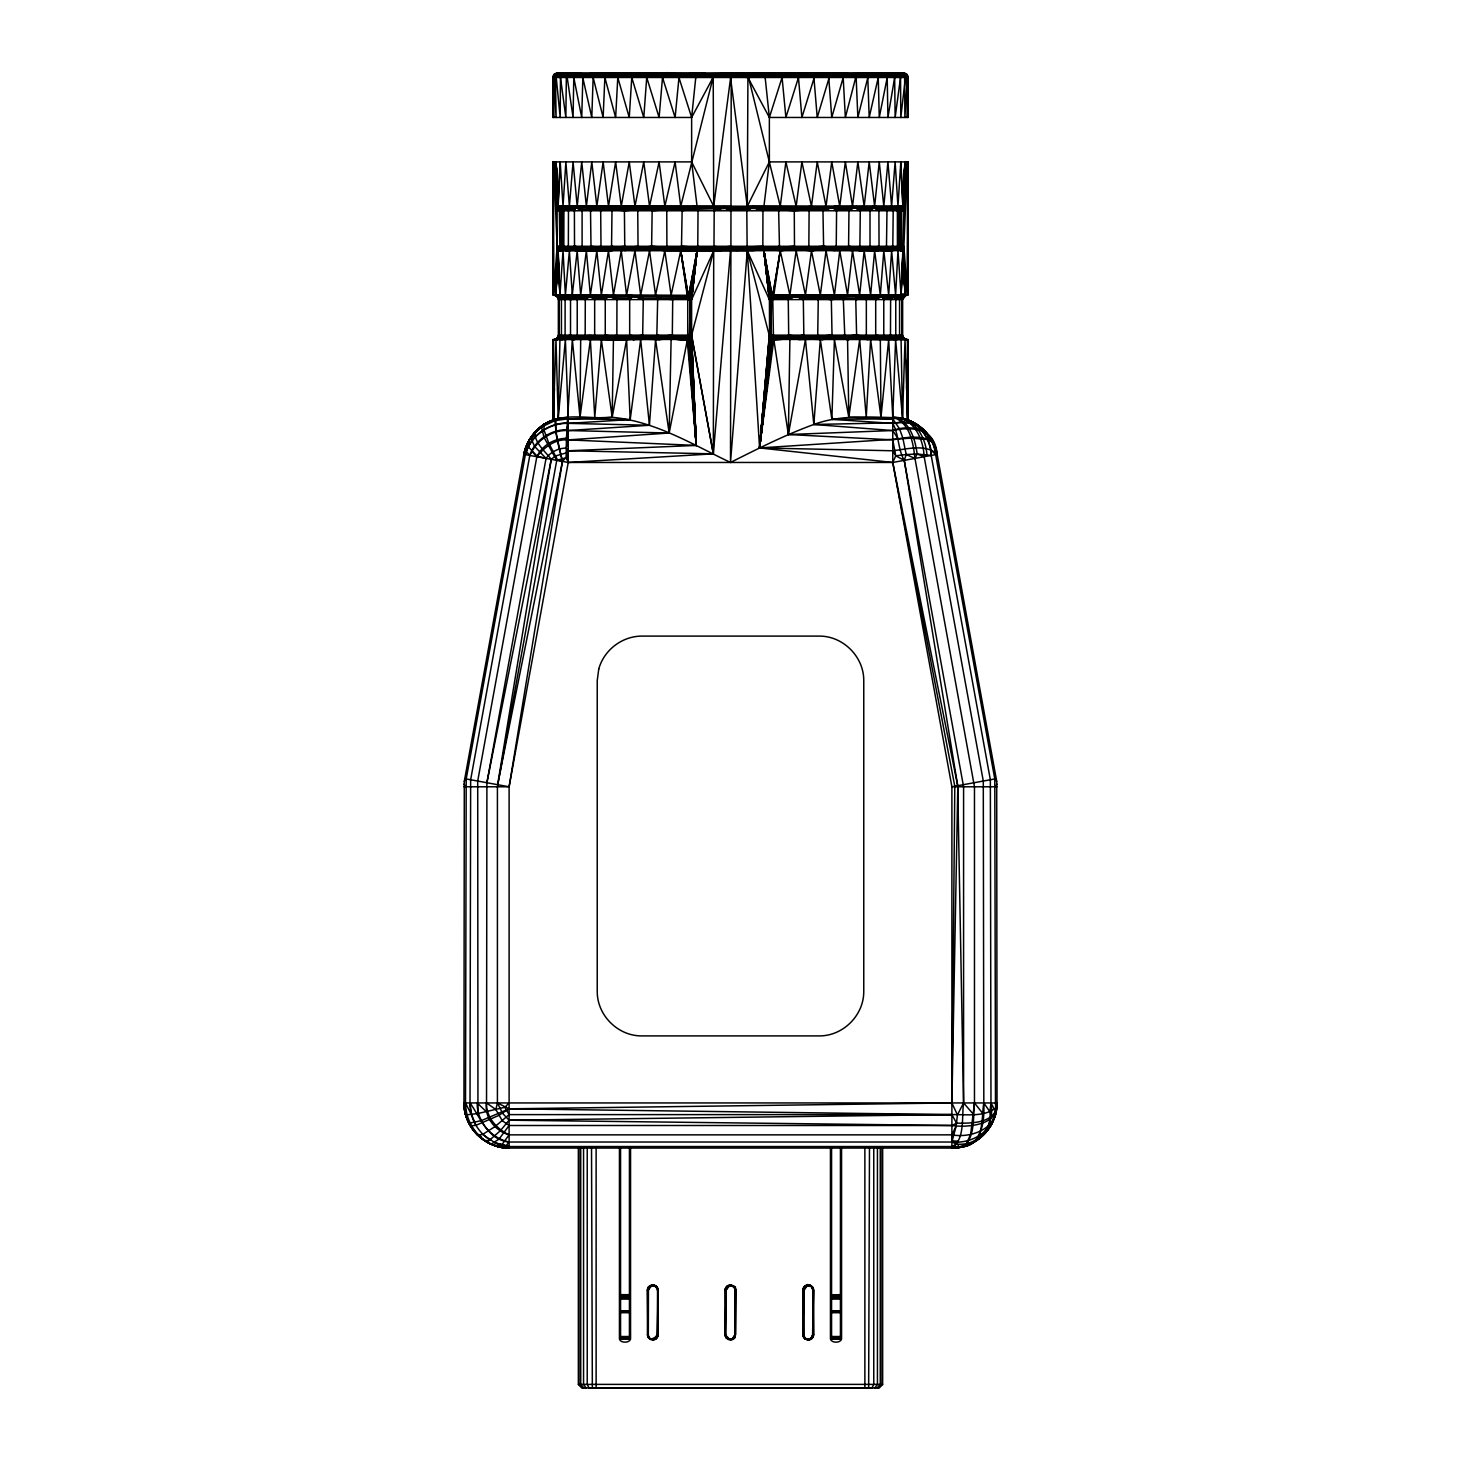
<?xml version="1.0" encoding="UTF-8"?>
<svg xmlns="http://www.w3.org/2000/svg" width="1461" height="1461" viewBox="0 0 1461 1461"><rect width="100%" height="100%" fill="white"/><g stroke="black" fill="none" stroke-linecap="round" stroke-linejoin="round"><path stroke-width="1.5" d="M553.628 161.897L557.116 246.288L553.609 295.159L553.628 161.897L557.116 210.768L557.116 246.799L558.175 250.744L903.044 250.653L904.889 161.897L903.884 210.768L901.693 210.768L900.615 206.896L902.989 206.366L900.798 161.897L897.967 206.311L895.136 161.897L891.612 206.311L887.923 161.897L883.814 206.311L879.266 161.897L874.628 206.311L869.204 161.897L864.163 206.311L857.863 161.897L852.512 206.311L845.353 161.897L839.765 206.311L831.747 161.897L826.031 206.311L817.229 161.897L811.458 206.311L801.888 161.897L796.154 206.311L785.89 161.897L780.265 206.311L747.795 74.347C722.282 72.192 696.66 75.041 671.11 73.653L565.626 73.653L601.804 73.707M553.555 368.556L553.463 419.8C538.324 424.987 526.818 438.738 523.842 454.353L464.288 781.361L463.959 1102.945C463.594 1127.034 485.015 1148.456 509.104 1148.072L951.896 1148.072C975.948 1148.529 997.461 1126.961 997.041 1102.945L996.712 781.361L937.158 454.353C933.743 435.816 917.727 420.311 899.008 417.755C870.573 417.262 841.061 414.34 813.814 424.475C785.087 434.94 757.784 448.746 730.5 462.461C692.441 444.473 654.93 421.115 612.177 417.316C589.185 419.709 562.284 411.016 541.994 425.79L530.781 437.807L525.449 448.29L526.307 451.486L529.795 455.448L470.643 779.772L470.022 1102.945C469.693 1117.793 477.528 1131.745 489.8 1139.909L500.21 1130.887L509.104 1120.203L951.896 1114.615C966.47 1114.268 984.787 1117.501 996.621 1107.274L997.041 1102.945L463.959 1102.945C463.831 1125.974 483.134 1146.556 506.09 1147.962L509.104 1146.538L951.896 1146.538C980.879 1151.652 984.714 1124.586 983.819 1102.945L983.29 781.051L924.156 456.727C923.462 440.875 915.937 421.992 899.008 417.755L892.762 418.869L831.875 419.344L820.333 339.591L813.814 424.475L892.762 430.538C913.088 426.101 935.15 428.548 937.158 454.353L892.762 462.461L568.238 462.461L523.842 454.353C527.037 440.017 536.552 426.375 550.706 421.17L544.04 424.366C534.671 430.922 527.384 440.437 524.462 451.54L525.357 454.627L466.205 778.95L465.511 1102.945C462.954 1124.86 481.71 1145.095 503.114 1147.086M996.621 1107.274C996.603 1129.353 970.36 1138.302 951.896 1134.85L509.104 1134.85C495.571 1131.106 484.048 1117.428 486.531 1102.945L486.897 782.731L551.254 459.357L555.326 455.996L566.156 452.928L568.238 450.773L696.24 445.422L691.583 335.793L691.637 299.596L713.717 250.744L713.333 453.841L568.238 462.461L566.119 457.421L566.448 438.318L572.328 339.591L580.017 417.316L590.372 339.591L594.755 417.316L601.329 339.591L612.177 417.316L567.69 418.85L554.815 420.677L541.465 427.087L544.113 437.606L556.751 460.361L497.416 786.785L497.416 1102.945L495.845 1109.538L502.274 1120.715L509.104 1125.5L951.896 1125.5C966.78 1127.764 1000.803 1125.28 995.489 1102.945L994.795 778.95L935.643 454.627C933.177 433.515 913.947 416.896 892.762 417.316L888.672 339.591L880.983 417.316L870.628 339.591L866.245 417.316L859.671 339.591L848.823 417.316L892.762 418.869L899.574 428.858L902.788 437.916L906.222 454.517L904.249 460.361L957.704 785.726L963.584 1102.945C961.557 1117.044 965.228 1138.996 951.896 1148.072L951.896 786.785L892.762 462.461L892.762 417.316L895.611 339.591L902.533 418.394L905.016 339.591L907.701 419.855L908.194 339.591L772.668 339.427L759.574 447.943L892.762 462.461L895.757 455.832L892.762 439.889L788.374 434.52L773.819 339.591L769.545 336.414L747.283 250.744L730.5 462.461L731.23 73.05L713.717 206.311L691.637 161.897L691.637 117.464L696.093 74.347L697.299 73.05L706.394 73.799M553.609 339.591L553.299 419.855L558.193 418.449L565.389 339.591L568.238 417.316L568.238 462.461L509.104 786.785L509.104 1148.072C487.152 1148.2 467.721 1130.832 464.47 1109.374M819.968 295.159L772.248 295.469L763.92 250.744L769.874 297.569L772.668 295.305L908.194 295.159L908.194 161.897L769.363 161.897L747.283 206.311L747.922 77.488L760.688 76.337L765.162 77.488L769.363 117.464L769.363 161.897L763.92 206.311M907.391 295.159L907.372 161.897L903.884 246.288L907.391 295.159L908.194 161.897M580.017 417.316L580.674 339.591M908.194 339.591L907.537 419.8L906.587 386.416M657.87 1290.227C658.674 1283.342 647.004 1283.434 647.424 1290.227L647.424 1334.642C647.205 1339.609 654.345 1341.91 657.085 1337.765L657.687 1288.894L658.053 1335.317M735.595 1290.227L734.828 1289.059L734.81 1337.765C732.089 1341.91 724.93 1339.609 725.167 1334.642L725.167 1290.227C724.893 1283.452 736.107 1283.324 735.833 1290.227L735.595 1334.642C733.422 1340.778 730.774 1340.321 735.066 1334.642L735.047 1289.004L732.947 1285.99L728.016 1285.771C731.943 1284.986 723.615 1287.689 725.405 1290.227L725.587 1336.687L728.089 1339.39L732.984 1339.098M713.717 206.311L713.205 74.347L757.711 73.05L848.677 73.707M714.21 208.539L713.954 250.58L573.333 249.447L566.046 250.744L568.347 246.288L568.475 208.539L574.392 209.599L575.744 207.626L762.952 208.521L763.263 206.914M747.155 250.744L746.79 208.539L752.908 207.626L823.274 208.521L837.043 207.626L838.267 206.476L753.328 206.311L747.064 206.458L746.79 208.521M576.164 338.276L577.223 335.135L577.223 299.596L575.123 296.455L572.31 295.159L569.388 250.744L565.389 295.159L563.033 250.744L559.928 295.159L557.901 250.598L562.357 249.429L567.105 249.447L567.105 250.598L577.223 250.16L579.067 247.457L582.099 246.288L582.099 210.768L581.588 208.539L564.841 206.311L566.247 206.896M613.437 339.591L612.177 417.316L626.586 339.591L630.202 419.581L568.238 423.361C548.952 422.759 530.526 435.999 525.357 454.627L523.842 454.353M935.095 450.207C934.236 428.183 909.363 424.22 892.762 430.538L788.374 434.52L789.89 339.591M935.789 451.595L937.158 454.353C926.237 443.56 906.532 449.203 892.762 450.773L759.574 447.943L769.563 335.482L769.417 298.957L772.96 295.25L780.265 250.744L773.819 295.159L772.668 295.305L780.265 250.744L789.89 295.159L796.154 250.744L805.449 295.159L811.458 250.744L820.333 295.159L826.031 250.744L834.414 295.159L839.765 250.744L847.563 295.159L852.512 250.744L859.671 295.159L864.163 250.744L870.628 295.159L874.628 250.744L880.326 295.159L883.814 250.744L888.672 295.159L891.612 250.744L895.611 295.159L897.967 250.744L901.072 295.159L903.044 250.653L899.556 250.16L897.419 246.818L897.383 210.768L901.181 208.923L900.524 210.768L557.116 210.768L558.175 206.311L902.989 206.366L889.512 206.914L888.032 208.521M957.795 786.785L951.896 1102.945L957.412 1114.907L956.206 1125.901L951.896 1142.027L509.104 1142.027C487.664 1139.909 480.559 1117.775 470.022 1102.945L471.538 1114.597L475.976 1125.299L498.365 1115.62L509.104 1108.826L951.896 1102.945L954.8 786.255L892.762 462.461L957.704 785.726M471.337 1114.615L465.511 1102.945L464.068 1105.959L465.931 1114.907L477.948 1113.501L477.71 781.051L536.844 456.727C544.423 447.121 555.143 438.811 568.238 439.889L669.175 433.022L671.11 339.591M903.099 250.598L900.25 249.813L898.515 246.288L898.515 210.768L903.866 209.745L904.889 161.897L903.208 206.585L898.771 208.083L897.383 210.768L899.83 208.028L903.683 208.046L897.803 210.603L897.858 246.708L899.739 249.941L903.044 250.653L901.072 295.159L902.825 250.744M559.928 339.591L558.193 418.449L555.984 339.591L553.299 419.855L554.45 388.608M713.936 250.598L721.058 250.744L721.296 247.457L730.5 246.288L737.056 247.439L762.843 246.288L762.952 208.539M558.175 250.744L559.928 295.159L558.011 250.689L561.462 250.141L563.471 247.439L563.581 210.238L563.069 208.631L557.134 209.708L556.111 161.897L557.901 206.458L561.444 206.896L563.581 210.238L563.617 246.288L562.339 249.101L557.792 250.47L555.984 295.159L557.152 247.566L562.485 246.288L562.485 210.768L560.75 207.243L557.956 206.403L556.111 161.897L557.116 210.768M559.307 246.288L557.116 246.288L555.984 295.159L557.481 249.685C568.913 244.151 562.485 250.05 557.317 249.009C565.462 243.731 564.877 250.488 557.664 250.215L555.984 295.159L557.116 246.799L559.307 246.288L560.494 250.543L567.105 249.447L577.223 250.16M697.737 250.141L698.048 208.539M695.838 77.488L698.796 76.337L713.078 77.488L680.735 206.311L675.11 161.897L664.846 206.311L659.112 161.897L649.542 206.311L643.771 161.897L634.969 206.311L629.253 161.897L621.235 206.311L615.647 161.897L608.488 206.311L603.137 161.897L596.837 206.311L591.796 161.897L586.372 206.311L581.734 161.897L577.186 206.311L573.077 161.897L569.388 206.311L565.864 161.897L563.033 206.311L560.202 161.897L557.956 206.403L559.307 206.476L561.554 210.768L561.554 246.288L557.207 248.206L555.984 295.159L557.371 249.247L559.307 249.429L557.554 249.977L555.984 295.159L557.298 248.918L559.892 248.37L559.399 246.599L560.476 246.288L903.884 246.288L905.016 295.159L903.19 250.488L901.693 250.58L899.446 246.288L899.446 210.768L903.793 208.85L904.889 161.897L903.336 206.841L901.2 206.768M596.125 73.653L597.823 73.05L583.834 74.347L582.884 76.337L581.734 117.464L573.789 77.488L576.693 73.196L583.834 74.347L595.376 73.05L734.828 73.817M555.984 295.159L557.262 248.553L559.307 248.516L559.91 250.671L568.11 250.16L570.046 247.457L574.52 246.288L581.971 247.439L582.099 246.288M903.208 206.585L899.538 206.914L897.383 210.768L899.812 208.174L903.519 207.334L904.889 161.897L903.848 209.489L901.693 209.617L903.884 210.256L901.693 210.768M553.043 368.556L553.463 419.8L552.806 339.591L687.729 339.427L687.729 295.761L555.783 295.159L559.125 299.596L559.125 335.135L555.819 339.591L558.011 338.989L556.951 339.427L557.043 338.295L556.148 338.989L659.97 338.989L688.277 337.363L691.583 335.793L713.333 453.841L568.238 450.773L566.229 448.052L568.238 439.889L566.448 438.318C554.358 438.391 542.469 445.203 537.118 456.161L528.444 446.938L528.188 442.117L524.207 454.17L525.449 454.097M905.948 295.305L907.08 295.159L903.172 296.455L901.875 299.596L901.875 335.135L905.108 339.591L856.694 338.276L788.721 338.276L773.526 339.427L772.723 297.478L773.819 295.159L769.874 297.569M823.274 208.521L860.858 207.626C869.934 205.599 877.787 210.293 886.608 209.599L900.506 206.512L901.693 208.539L903.702 208.138L904.889 161.897L903.629 207.809L901.693 207.626L903.446 207.078L904.889 161.897L903.738 208.503L901.181 208.923M682.177 208.539L681.429 250.58M887.01 208.539L886.48 246.288L889.11 249.429L903.282 250.324L905.016 295.159L903.866 246.946L889.968 250.16L794.51 249.447L779.571 250.598L778.64 210.768L778.823 208.539L780.795 208.521C783.26 205.453 778.823 205.544 778.823 208.521M577.223 299.596L576.072 296.455L572.274 295.159L577.186 250.744L580.674 295.159L586.372 250.744L590.372 295.159L596.837 250.744L601.329 295.159L608.488 250.744L613.437 295.159L621.235 250.744L626.586 295.159L634.969 250.744L640.667 295.159L649.542 250.744L655.551 295.159L664.846 250.744L671.11 295.159L680.735 250.744L687.729 295.761L690.286 297.021L691.473 299.596L558.358 299.596L557.061 296.455L553.92 295.159L559.253 295.761L561.426 299.596L561.426 335.135L560.147 338.276L556.951 339.427M671.622 295.305L672.717 299.596L672.279 338.276L659.075 339.591L634.056 338.989C610.041 341.837 585.295 336.651 561.444 339.591L560.147 338.295L553.92 339.591L557.828 338.295L556.312 339.591L558.175 339.445L556.312 339.591L557.828 338.295L555.07 339.427M734.098 1286.611C721.186 1281.772 746.626 1290.903 729.185 1285.296M890.48 299.596L896.707 295.159L833.281 295.305L831.327 299.596L832.094 338.276L822.506 339.591L788.721 338.276L788.283 299.596L789.378 295.305L773.033 295.761L769.49 298.555L763.92 250.744L771.956 295.579L770.568 298.774L771.463 336.523C771.116 344.668 793.396 334.478 798.966 339.591C832.021 338.441 864.455 339.317 897.511 339.591L895.757 335.135L895.757 299.596C897.127 292.967 911.299 291.159 899.574 299.596L899.574 335.135L900.853 338.276L904.688 339.591L903.172 338.276L895.41 338.989L893.456 336.286L890.48 335.135L890.626 298.446L893.548 295.305L898.953 295.305M558.175 206.311L560.202 161.897M666.746 208.539L666.91 247.439L666.143 250.141L664.134 250.744L753.072 250.598L763.08 249.447L891.977 250.744L903.775 248.333L905.016 295.159L903.428 250.014L899.41 250.032L897.821 246.288M657.669 299.596L658.637 298.446C657.176 293.369 656.19 295.652 657.669 299.596L656.738 338.989L632.814 339.591L642.621 338.295L656.738 339.007M788.283 335.135L797.304 336.286L798.51 339.427L803.879 338.276L803.331 299.596L804.719 295.305M836.605 208.539L836.24 246.288L838.267 250.58L823.657 249.447L822.963 210.768L834.633 206.311L901.693 206.311L901.693 250.58L893.895 249.447L891.977 250.744L880.033 249.447L877.604 250.744L823.657 249.447L810.545 250.598L808.846 246.288L809.12 208.539M556.751 460.361L567.069 457.439L568.238 450.773L567.069 457.439L568.238 462.461M653.907 1285.936L650.474 1286.118L648.447 1289.022L648.319 1334.642C645.762 1340.449 657.194 1340.413 658.089 1334.642M656.829 1336.998L657.468 1335.957L656.044 1338.276L657.578 1336.906L657.322 1334.642L653.907 1338.933L657.888 1336.066L657.651 1290.227C658.491 1286.794 653.834 1283.598 650.273 1285.771L647.479 1289.552L647.88 1334.642C648.629 1340.869 656.117 1341.052 657.888 1336.066M802.911 1290.227C802.637 1283.452 813.85 1283.324 813.576 1290.227L813.576 1334.642C813.85 1341.417 802.637 1341.527 802.911 1334.642L803.769 1290.227C807.787 1283.835 808.426 1284.073 803.532 1290.227L803.678 1334.642C803.203 1341.801 813.74 1340.869 813.339 1334.642L813.485 1289.259L810.654 1285.479L807.02 1285.68M965.63 1145.241L970.652 1134.375L974.469 1102.945L974.469 786.785L914.951 458.407C913.326 443.34 909.874 421.973 892.762 417.316C905.236 418.23 917.526 422.576 926.183 432.146L933.232 442.482L927.406 439.524L911.153 438.136L759.574 447.943L747.283 250.744L769.363 299.596L902.642 299.596L905.93 295.305M641.616 295.305L643.278 299.596L642.621 338.276L633.435 339.445L588.655 339.591L592.91 339.007L594.664 335.135L594.664 299.596L592.07 295.305M819.384 339.427L817.722 335.135L818.306 297.387L773.052 296.455L769.965 297.387L772.139 295.487M822.963 210.768L823.274 208.539L837.043 207.626M903.884 210.768L907.372 161.897M698.796 76.337L699.563 73.05L713.205 74.347M643.278 299.596L631.59 295.305L627.737 295.305L629.673 299.596L629.673 335.135L627.737 339.427M622.021 250.744L623.957 249.447L624.76 246.288L624.395 208.539M730.5 250.744L713.333 453.841L691.637 335.135L713.717 250.744M656.281 339.445L689.555 338.642L690.304 299.596C685.501 295.359 691.181 294.519 691.637 299.596L697.08 250.744L688.697 295.414L691.473 299.596L697.08 250.744L688.241 298.446L643.205 298.446L632.723 296.455L560.841 297.387L556.915 295.305M773.819 295.159L772.193 295.962L771.572 298.574L770.86 335.683L772.869 337.363L759.574 447.943L769.363 335.135L759.574 447.943L773.819 339.591L788.721 338.276M616.962 335.135L612.999 336.286L610.077 339.591L614.771 339.445L616.852 336.304L616.962 299.596L614.789 295.305M844.038 299.596L846.083 295.159L843.271 298.446L844.896 338.276L848.129 339.591L856.694 338.276L868.108 339.591L866.336 335.135L866.336 299.596C868.93 295.067 867.98 293.497 864.967 298.446L855.744 299.596L856.694 338.276L846.211 339.427L848.147 339.591L844.038 335.135M590.901 206.914L592.198 208.521L612.013 208.539L611.52 249.429L610.15 250.58L575.287 250.744L573.333 249.447L566.046 250.744L567.105 249.447L557.901 250.598L560.494 250.543M850.85 250.58L848.585 246.288L848.987 208.539L854.959 207.626L879.431 208.521L880.819 206.914M690.14 296.893L688.277 299.596C691.984 296.528 688.661 294.592 688.277 299.596L691.637 299.596L697.08 250.744L690.779 296.985L691.601 299.103L697.08 250.744L690.049 296.218L697.08 250.744L691.199 297.697C689.154 300.582 692.496 298.793 690.322 296.455L697.08 250.744L691.546 298.738L688.277 295.305L691.016 299.596L691.053 335.756L690.322 338.276L688.04 339.5L696.24 445.422L568.238 439.889M769.363 335.135L772.303 339.317L759.574 447.943L770.951 338.532L769.655 335.957L759.574 447.943L772.869 337.363L903.227 337.363L904.852 338.989L902.496 338.989L899.574 335.135M964.844 1146.045L963.584 1146.538C984.988 1143.963 981.153 1118.158 983.819 1102.945L989.901 1111.748C992.567 1133.681 971.967 1148.547 951.896 1148.072C975.217 1148.273 998.94 1127.216 995.489 1102.945L996.932 1103.749L995.598 1105.867M602.863 339.427L605.256 335.135L605.256 299.596L602.863 295.305L606.991 295.305L616.962 299.596M855.744 299.596L858.137 295.305M555.034 73.653L553.664 77.488L553.628 117.464L552.806 77.488L554.121 74.347L557.262 73.05L903.738 73.05L906.879 74.347L908.194 77.488L908.194 117.464L769.363 117.464L747.922 77.488L731.249 76.337M624.395 248.516L615.099 248.534C610.26 255.109 599.375 246.069 592.709 250.744L600.142 249.447L601.001 247.457L600.672 208.539M669.175 433.022L655.551 339.591L649.433 425.261L568.238 430.538L566.777 429.68C550.669 429.68 534.963 440.017 529.795 455.448C536.406 440.491 551.582 429.717 568.238 430.538L669.175 433.022L688.277 335.135M772.723 299.596L773.545 295.305M848.585 246.288L856.511 247.439L858.794 250.58L862.374 250.598L859.872 246.288L860.328 208.539L870.5 208.521L872.692 206.476L876.326 206.311L870.007 210.768L870.007 246.288L872.692 250.58M963.109 1145.114C982.212 1142.648 996.493 1123.582 996.53 1104.662L995.489 1102.945C998.046 1127.6 975.181 1144.164 951.896 1142.027L956.681 1144.127C980.368 1146.191 994.978 1124.86 990.978 1102.945L990.357 779.772L931.205 455.448C930.511 437.569 917.654 419.636 899.008 417.755L916.577 424.128L918.768 427.616M770.678 296.455L771.591 295.761C769.29 297.496 774.659 293.971 771.134 296.126L763.92 250.744L769.527 299.596L771.134 296.126L763.92 250.744L769.363 299.596L763.92 250.744L771.371 295.889C772.814 293.095 768.796 304.125 772.869 297.368L788.721 296.455M590.5 208.539L590.993 246.288L588.308 250.58M870.007 210.768L870.5 208.539L873.733 207.626L897.949 208.539L900.615 206.896M771.317 338.824L759.574 447.943L769.801 337.053L772.723 335.135L759.574 447.943L769.984 337.4C770.842 331.884 769.052 340.65 773.819 339.591M878.481 339.427L875.705 335.135L875.705 299.596L878.481 295.305M691.637 335.135L690.322 338.276L687.181 339.591L696.24 445.422L691.637 335.135L558.358 335.135L557.061 338.276L687.948 338.295L690.688 337.747L691.583 335.793M870.007 246.288L874.025 247.439L875.76 250.141L889.457 250.58L880.033 249.447L879.047 247.457L878.901 210.768L879.412 208.539L887.01 208.521L891.539 206.311L889.53 206.896M577.223 335.135C579.25 337.838 589.86 334.003 594.554 336.286M875.705 335.135L882.097 336.286L883.923 338.989L886.699 339.427L883.777 335.135L883.777 299.596L886.699 295.305M780.795 208.539L778.64 210.768M594.664 335.135L590.445 338.989C586.701 337.655 542.122 341.144 569.297 338.295L570.52 335.135L570.52 299.596L567.452 295.305M989.901 1111.748L990.978 1102.945L994.539 1109.538M899.684 249.192L901.693 250.58L893.895 249.447L892.799 247.457L893.219 208.539M565.115 297.387L565.097 336.286L562.065 339.427L560.147 338.295L555.819 339.591M994.758 1112.351L994.21 1116.661L996.932 1103.749M688.441 298.555L689.373 299.596L691.071 297.514L697.08 250.744M687.181 339.591C690.176 340.906 691.71 333.729 691.437 336.377L696.24 445.422L688.277 339.445L689.428 336.176L690.14 299.048M899.574 299.596L900.853 296.455L905.217 295.159M769.363 299.596L769.563 298.373M726.062 1290.227L728.217 1286.118L731.724 1285.68L733.732 1286.995M733.093 1339.299L734.938 1334.642M806.91 1339.573L810.453 1338.623L812.553 1335.847L813.576 1290.227M659.075 339.591C667.275 332.998 688.259 347.426 691.473 335.135M770.495 296.912L769.527 299.596M650.273 1285.771L651.588 1285.808L648.063 1290.227L648.063 1334.642M727.085 1286.429L725.807 1290.227L725.606 1334.642L726.902 1338.258M812.937 1334.642L811.512 1338.276L812.937 1334.642C811.969 1340.668 804.518 1341.253 803.769 1334.642L803.842 1289.004L803.13 1290.227M562.12 248.315L561.554 246.288L562.357 249.429L898.698 249.429L900.652 250.58M675.329 73.835L648.282 73.196L647.351 74.347L646.73 77.488L659.112 117.464L662.509 77.488L670.416 76.337L671.859 73.05L679.292 74.347L699.563 73.05M794.254 208.539L794.51 249.429C840.933 253.118 787.497 247.877 780.868 250.141L780.612 249.447M665.321 249.429L666.965 246.288M803.769 1290.227L807.093 1285.936M812.079 1336.87L813.576 1334.642M463.959 786.785L509.104 786.785L562.448 461.402L557.043 439.651L554.815 420.677L555.856 419.051L568.238 417.316M659.532 339.427L660.81 336.304L672.717 335.135M746.735 210.768L753.328 206.311M771.536 338.806L772.632 339.39L771.591 338.422M804.007 1287.78C800.336 1291.378 813.613 1277.389 802.947 1289.552L803.002 1335.61L804.81 1338.714L808.243 1339.536M788.374 434.52L805.449 339.591L813.814 424.475L904.396 422.594L916.577 424.128M486.897 782.731L546.049 458.407C550.578 451.906 558.358 448.162 566.229 448.052M587.322 295.159L594.554 298.446L605.146 298.446L608.397 296.455L616.852 298.446L629.581 298.446L632.723 296.455L688.314 296.601L557.061 296.455M563.033 248.297L561.462 250.141L560.476 210.768L559.307 206.914L557.81 206.567L556.111 161.897L557.171 209.325L559.6 209.416L557.353 207.846L556.111 161.897L557.718 206.732L561.444 206.896L563.617 210.768M739.138 73.78C687.51 73.342 769.436 71.845 760.688 76.337M727.907 1285.57L729.349 1285.936L726.026 1290.227L725.259 1335.61L726.227 1337.838C730.884 1341.015 735.23 1338.02 735.34 1335.263M728.272 1338.495L730.5 1339.353L734.81 1337.765L735.157 1335.244M688.314 296.546L680.735 250.744L687.181 295.159L688.697 295.414M626.185 73.78L619.866 73.196L617.784 77.488L629.253 117.464L631.773 77.488L641.16 76.337L643.297 73.05L648.282 73.196L636.686 73.835M689.135 338.075C692.605 336.76 688.113 333.09 688.131 337.363L557.755 337.363L559.618 337.363L561.426 335.135M769.655 298.245L773.052 296.455L789.031 295.761L773.271 295.743L903.939 296.455M665.759 247.439L652.154 246.288L640.612 247.439L639.534 250.141M996.639 1108.826C990.923 1123.984 969.921 1123.107 956.59 1123.217L951.896 1125.5L509.104 1120.203L502.639 1113.392L497.416 1102.945L509.104 1108.826L951.896 1114.615L956.59 1123.217M635.663 250.744L638.037 246.288L637.726 208.539M647.661 1334.642L648.501 1337.838L651.496 1339.372M726.062 1334.642L726.227 1337.838L729.24 1339.372M812.553 1335.847L813.521 1335.317L812.937 1290.227L811.695 1286.757L812.079 1287.999M643.278 335.135L635.188 336.286L634.056 338.989M566.448 438.318L568.238 430.538M566.777 429.68L568.238 423.361L649.433 425.261L640.667 339.591L630.202 419.581L568.238 418.869L567.215 422.996C548.277 422.905 529.923 436.035 525.357 454.627M769.655 335.92L771.554 338.934L770.641 338.24L772.723 335.135L771.463 336.523M565.243 299.596L565.535 298.446L570.52 299.596L576.145 298.446M654.09 1285.296L652.757 1285.753M809.558 1285.296L810.782 1285.808M595.394 73.05L593.148 77.488L603.137 117.464L604.854 77.488L614.734 76.337L616.798 73.196L619.866 73.196L612.305 73.707M612.415 210.768L612.415 208.539M849.042 73.78L840.824 73.05L855.233 74.347L856.036 76.337L845.353 117.464L843.125 76.337L840.842 73.05L828.497 74.347L816.918 73.05L797.998 74.347L790.584 73.05L719.579 73.78L725.971 73.05M640.612 247.439L638.037 246.288L627.609 247.439L624.76 246.288L615.41 247.439L615.099 248.516L600.672 248.534M771.974 338.587L772.759 336.286L902.788 336.286L903.227 337.363M691.418 336.487L696.24 445.422L688.661 339.336L691.035 337.363L690.03 337.893M840.842 73.05L843.545 76.337L831.747 117.464L828.497 74.347L790.584 73.05L813.649 74.347L817.229 117.464L829.227 77.488L819.037 76.337L814.27 77.488L801.888 117.464L798.272 75.278L790.985 73.196M794.254 208.521L795.241 206.476M905.144 419.051C919.006 423.069 928.465 435.999 930.949 449.824L935.643 454.627L936.227 452.581L932.958 442.299L925.726 432.018M555.856 419.051L555.801 432.036L562.448 461.402L497.617 784.685L551.254 459.357C545.081 451.23 534.671 443.158 534.817 432.146L544.423 424.128L555.856 419.051L568 417.645L568.238 418.869M769.49 298.555L763.92 250.744L769.965 297.387M562.357 249.429L563.051 248.516L897.967 248.534L898.643 249.447M901.127 206.512L899.556 207.024L902.989 206.366L898.643 207.626L898.369 210.238M524.207 454.17L527.768 442.482M769.363 117.464L782.073 77.488L781.124 73.196M817.722 299.596L818.087 298.446L831.327 299.596L843.271 298.446M594.499 73.196L583.834 74.347L576.693 73.196L566.886 75.278L573.077 117.464L573.789 77.488L575.433 76.337L582.756 77.488L591.796 117.464L593.148 77.488L592.052 76.337L593.677 73.653M580.163 250.16L575.287 250.744L593.623 250.58L596.07 247.457L601.128 246.288M691.126 336.651L689.446 338.769L691.035 337.363M657.687 1288.894L657.03 1287.031C653.304 1284.146 649.195 1285.26 648.282 1290.227L647.424 1290.227M726.921 1286.264L725.167 1290.227M805.65 1285.57L803.824 1287.671M807.568 208.521C807.97 205.709 811.567 205.764 809.12 208.521L807.367 209.599L808.846 210.768M576.785 337.363L574.392 339.427L569.297 338.295L573.351 339.591L584.199 338.295L585.167 336.304L585.295 299.596L582.519 295.305M580.181 250.141L581.953 247.457M575.433 76.337L579.159 73.05M735.394 1334.642L735.741 1289.259L732.947 1285.99M813.12 1290.227L812.553 1289.059M803.349 1334.642L803.915 1335.792M567.105 249.447L567.124 250.58L573.333 249.447L574.52 246.288L574.392 209.617L573.99 208.539L563.033 208.521L567.781 208.521M594.664 299.596L589.86 296.455L585.167 298.446L561.28 298.446L558.887 296.455L557.773 297.387M688.734 338.915L696.24 445.422L691.473 336.286M771.81 337.783L769.984 335.135L770.093 297.898L796.081 296.455L803.386 298.446L875.833 298.446L883.558 295.305M557.883 73.653C562.814 71.899 554.997 74.566 556.221 77.488L560.202 117.464L560.458 77.488L565.699 73.196L580.565 73.05L578.647 73.653M574.922 206.914L574.52 210.768L568.475 208.539L568.347 210.768M691.345 298.793L691.071 297.514M818.014 297.368L819.676 295.305M565.243 335.135L563.581 338.989M555.436 76.337L556.111 117.464L553.664 77.488L558.522 73.196L566.795 73.05L567.544 74.347L575.744 73.653M648.921 1287.999L648.191 1290.227L648.447 1287.086L649.761 1286.904L648.337 1287.671M993.316 1118.943L989.736 1127.271M902.788 336.286L902.642 335.135L769.527 335.135L770.294 337.856L759.574 447.943L770.951 338.532M534.525 433.15L544.022 425.169M647.424 1334.642L650.218 1339.061M557.645 250.196L559.6 249.539M697.737 250.16L692.441 250.744L693.372 247.457L698.157 246.288M903.355 206.859L901.437 207.663M688.295 73.707L700.951 73.817M769.399 335.646L769.527 335.135M956.206 1125.901L951.896 1134.85L952.389 1140.895L958.087 1141.205M794.51 249.447L781.197 250.598L763.08 249.447L664.974 250.16C599.74 250.653 647.113 250.141 665.321 249.447M788.283 299.596L797.268 295.159M529.466 441.934L528.279 441.934C535.822 427.233 551.436 417.627 568 417.645M898.588 418.576C911.28 425.297 915.371 440.857 917.143 454.006L914.951 458.407L906.222 454.517L895.757 455.832L892.762 450.773M897.62 210.074L888.032 208.539L886.608 209.617M871.98 1387.95L873.769 1384.389L873.769 1148.072M957.412 1114.907L963.584 1102.945L963.584 786.785L904.249 460.361C897.748 449.148 899.118 434.921 892.762 423.361L831.875 419.344L834.414 339.591L848.823 417.316L847.563 339.591M849.005 208.521L850.85 206.476M563.362 247.019L579.067 247.439M904.889 73.196L907.336 77.488L907.372 117.464L908.194 77.488L552.806 77.488L552.806 117.464L691.637 117.464L713.078 77.488M995.489 786.785L996.95 784.064M590.993 210.768L592.216 208.539L601.001 209.599L682.305 209.617C703.873 209.38 725.131 207.864 746.79 208.539M657.468 1334.642L657.998 1289.259L654.035 1285.497L657.176 1287.671M735.193 1290.227L734.737 1287.78M812.937 1290.227L812.499 1287.031L808.243 1285.753M803.532 1334.642L804.81 1338.714L809.504 1339.372M650.401 1338.714L651.588 1339.043M729.313 1339.043L725.167 1334.642M655.313 1285.808L655.916 1287.05M727.943 1339.061L727.048 1338.093M770.239 297.131L763.92 250.744L770.458 296.693M563.581 210.238L561.554 210.768L559.307 206.914L557.755 206.64L566.923 206.896M818.379 296.455L820.26 295.159L833.281 295.305M509.104 1125.5L499.132 1138.996L491.261 1144.127C475.647 1136.749 465.529 1120.149 465.511 1102.945M531.877 438.355L535.347 433.278M601.001 209.617L592.216 208.539L590.865 209.617L581.953 209.599L575.744 207.626L574.392 209.599L568.475 208.539L568.201 209.617L557.134 210.11L561.006 210.238M772.577 338.806L903.939 338.276M905.583 76.337L907.336 77.488L904.889 117.464L904.633 76.337L901.547 73.196L894.26 73.05L891.63 73.196L894.662 77.488L887.923 117.464L887.211 77.488L881.111 73.05L901.565 73.05L904.45 74.347L905.583 76.337L900.798 117.464L900.542 77.488L899.3 74.347L894.278 73.05L842.23 73.653M886.48 210.768L888.032 208.539L897.529 209.617M823.657 207.608L824.716 206.476M874.938 1387.95L877.44 1384.389L877.44 1148.072M649.707 1286.831L648.684 1287.871L651.606 1285.936M651.606 1338.97L656.72 1336.925M809.394 1338.933L812.663 1337.199M771.043 296.729L772.084 295.579M898.004 208.905L893.219 208.521M978.961 1138.137L982.449 1133.663M559.618 337.363L558.011 338.989L563.088 339.007M987.563 1128.878L979.856 1137.242M994.101 1117.044L995.489 1114.615L990.978 1125.5L987.965 1128.184M464.288 781.361L466.205 778.95M803.842 1289.004L804.664 1286.264M691.583 335.373L660.628 337.363M769.417 299.377L796.081 296.455L803.386 298.446M812.188 1336.925L811.805 1338.605M697.08 206.311L691.637 161.897L552.806 161.897L552.806 295.159L687.474 295.305L690.304 297.003M668.572 73.653C669.576 71.443 660.409 72.922 662.509 77.488L675.11 117.464L679.292 74.347L671.476 73.196L563.343 73.963M957.339 1146.922L962.342 1146.374L956.243 1147.67L958.507 1145.57M877.184 1387.95L880.271 1384.389L880.271 1148.072M690.688 298.574L689.976 297.587M770.422 336.377L771.116 337.327L770.312 336.158M566.119 457.421L562.448 461.402L557.518 459.868L548.843 443.304L543.93 429.936L544.095 424.402L555.235 419.453M878.609 1387.95L882.042 1384.389L882.042 1148.072M629.673 299.596L632.723 296.455M477.948 1113.501L504.885 1107.274L509.104 1102.945M860.858 207.608L862.355 206.476M556.111 73.196L554.961 74.347L560.056 73.05M803.313 1335.957L805.084 1337.801M605.256 299.596L608.397 296.455M656.373 1286.611L657.468 1290.227M649.305 1338.093L650.346 1339.39L652.757 1339.116M733.824 1286.904L735.431 1288.894M811.841 1286.611L806.91 1285.296M882.645 1148.072L882.645 1384.389L879.084 1387.95L581.916 1387.95L578.355 1384.389L578.355 1148.072M804.92 1337.966L805.961 1338.586M559.526 206.859L561.919 207.718L563.179 210.768M897.383 246.288L897.967 248.534L893.219 248.516L900.524 246.288L900.104 209.014M562.631 246.818L559.892 248.37M935.643 454.627L936.866 453.513L932.958 442.299M951.896 1114.615L509.104 1114.615L494.95 1126.65L482.696 1134.375L477.546 1135.124L471.994 1127.472M894.771 73.196L893.456 74.347L893.675 73.05L895.776 73.653M898.716 208.119L899.538 206.914L894.753 206.896L900.542 206.64M563.709 73.908L567.708 73.05L554.961 74.347L557.262 73.05M641.817 73.653L642.931 73.05M894.735 206.914L893.895 207.608C900.36 203.736 899.629 214.858 897.949 208.539L899.501 207.097L900.524 210.768M900.451 336.286L901.875 335.135M534.817 432.146L536.497 431.579M590.865 209.599L592.216 208.539L601.128 210.768M906.13 419.508C919.754 423.946 930.438 435.104 935.606 448.29L937.158 454.353M902.113 296.455L903.245 297.368L902.113 296.455L903.008 295.761M690.322 338.276L688.332 339.427L690.322 338.295L696.24 445.422L691.126 337.181M648.227 1288.967L647.88 1290.227M725.971 1288.967L725.606 1290.227L725.679 1287.963L728.126 1285.954M803.714 1288.967L803.532 1290.227M690.925 299.195L691.473 298.446M633.617 73.196L631.773 77.488L643.771 117.464L646.73 77.488L641.16 76.337M845.28 336.286L855.744 335.135L864.766 336.286L866.336 335.135M655.149 1338.915L656.336 1338.605M810.453 1338.623L809.65 1339.792L812.316 1336.998M557.353 207.846L559.709 207.352M901.291 249.703L903.647 249.21L905.016 295.159L903.866 247.347C899.337 245.138 900.378 248.772 903.19 250.488L899.446 246.288L897.419 246.818M585.295 299.596L589.86 296.455M882.097 336.286L883.777 335.135M559.91 250.671L559.307 206.476L565.224 206.458L557.536 207.152L556.111 161.897L557.225 208.722L560.22 208.156M900.378 248.863L903.775 248.333L899.994 246.818M617.419 73.653L626.641 73.799M897.017 296.455L893.748 296.455L890.626 298.446L883.905 298.446L881.823 296.455L856.183 297.387M654.985 1338.623L653.925 1338.97M900.78 297.387L893.748 296.455L890.626 298.446L883.905 298.446L881.823 296.455L803.568 297.387M563.142 210.347L559.8 206.622M897.858 246.708L900.36 250.488M559.8 250.288L557.792 250.47M607.192 73.196L604.854 77.488L615.647 117.464L617.784 77.488L614.734 76.337M648.812 1336.925L648.282 1334.642M808.243 1285.333L810.654 1285.479L812.663 1287.671M856.402 206.476L848.585 210.768M489.8 1139.909L486.002 1141.205C475.702 1135.818 468.451 1124.988 465.402 1113.866M574.904 206.896L571.525 206.458L713.936 206.458L714.21 208.521C727.048 206.074 740.289 213.489 752.908 207.626L762.861 209.599L823.036 209.599L832.788 207.626L836.331 209.599L848.695 209.599L854.959 207.626L859.999 209.599L870.135 209.599L873.733 207.626L878.901 210.768M689.044 339.171L696.24 445.422L690.542 338.057M870.135 209.599L873.733 207.626M877.604 250.744L880.033 249.447L875.778 250.16M966.543 1145.497L969.684 1143.853M582.099 210.768L575.744 207.626L563.033 208.521M575.744 207.626L573.351 207.626M589.568 339.445L584.199 338.295L590.427 339.007M875.705 299.596L881.823 296.455L903.245 297.368M952.7 1147.962L951.896 1146.538L956.681 1144.127M893.456 336.286L895.757 335.135M688.295 335.665L689.373 335.135M771.627 299.596L772.705 299.085M899.812 208.174L899.538 206.914L559.289 206.311M509.104 1108.826L481.29 1120.66L469.054 1123.217M770.897 335.665L772.559 336.176M568.384 73.653L569.37 73.196M961.137 1146.538L957.795 1147.689M899.337 210.366L900.433 210.421M805.76 1285.771L806.965 1285.497M771.7 295.706L772.668 295.305M560.878 247.767L560.695 247.073M889.968 250.16L893.895 249.447L889.128 249.447M890.936 250.58L893.895 249.447M901.09 246.525L903.866 246.946M836.24 246.288L833.117 247.439L822.963 246.288L809.102 247.439L808.846 246.288M892.762 423.361L901.839 421.919L913.582 422.923M856.511 247.439L859.872 246.288M876.673 250.598L880.033 249.447M902.021 298.446L895.903 298.446L893.748 296.455L884.307 297.387L881.823 296.455L875.833 298.446M651.442 1285.296L652.757 1285.333M731.815 1339.573L729.349 1338.933L730.5 1339.737M746.754 209.617L752.908 207.626L762.861 209.617M898.314 76.337L894.662 77.488L895.136 117.464L900.542 77.488L895.337 73.196M714.265 210.768L724.419 207.626L730.5 208.539M687.455 339.445L688.405 339.281M727.341 1286.739L726.628 1287.981M805.175 1286.831L804.171 1287.871M648.538 1287.78L648.045 1288.912M812.462 1337.089L812.955 1335.957M892.762 439.889C905.436 437.296 920.85 434.721 932.611 441.587M475.976 1125.299L470.479 1125.901M687.474 295.305L689.099 295.743M813.174 1288.894L812.316 1287.871M556.422 295.159L557.554 295.305M559.983 206.732L561.882 208.941L560.659 209.142M561.261 207.115L563.069 208.631M557.572 207.042L559.307 206.914L557.536 207.152L556.111 161.897L557.28 208.375L566.265 206.914L567.105 207.608L562.357 207.608L898.643 207.626M560.695 209.252L561.955 208.923M900.341 247.913L899.045 248.133L899.647 249.046M897.931 248.425L900.907 247.639M772.759 298.446L788.337 298.446L796.081 296.455L803.331 299.596M788.337 298.446L796.081 296.455M870.135 247.439L888.069 247.457L892.653 246.288M557.189 247.95L559.307 247.439L557.116 246.799M903.811 209.106L901.693 209.617L903.866 209.891M874.025 247.439L878.901 246.288M878.81 73.963L882.115 73.196M559.125 335.135L560.056 336.286L565.553 336.304L570.52 335.135M625.052 250.744L627.609 247.457L624.669 247.457M902.588 73.653L896.36 73.653M823.036 209.617L832.788 207.626L836.331 209.617M682.36 210.768L693.354 208.539L698.139 209.617M783.9 73.908L789.031 73.653M771.591 299.195L769.746 299.085M689.409 335.555L691.254 335.665M797.304 336.286L803.331 335.135M996.292 778.676L951.896 786.785L997.041 786.785M590.5 208.521L588.308 206.476L590.901 206.896M593.623 250.58C617.145 249.904 641.251 250.123 664.974 250.16M885.11 76.337L878.244 77.488L869.204 117.464L867.743 76.337L865.314 73.196L859.506 73.707M785.178 73.78L788.666 73.196M559.873 250.525L561.444 250.032L560.33 249.977M573.369 339.591L574.374 339.445M883.576 295.305L884.562 295.159M557.481 249.685L559.307 249.429M901.693 207.626L903.519 207.371M903.464 249.904L901.693 250.141L903.428 250.014L905.016 295.159L903.829 247.731L901.693 247.439M751.758 73.835L843.563 73.653L751.831 73.89M556.312 339.591L557.426 339.445M730.5 1285.662L729.24 1285.497L730.5 1285.333M652.757 1339.536L654.09 1339.573M730.5 1339.08L732.874 1338.915M841.554 73.196L855.233 74.347L864.291 73.196L905.966 73.653M582.756 77.488L592.052 76.337M594.444 250.16L600.142 249.447M858.995 73.89L865.496 73.653M636.448 73.89L642.365 73.196M792.063 76.337L782.073 77.488L785.89 117.464L798.491 77.488L792.063 76.337L791.351 73.653M734.573 1336.998L735.029 1335.902M856.146 77.488L866.702 76.337L867.852 77.488L857.863 117.464L856.146 77.488L843.545 76.337M688.807 338.788L672.279 338.295L687.948 338.295L687.802 339.336M817.722 335.135L820.278 336.286L831.327 335.135M544.423 424.128L545.464 424.019M664.572 250.598L651.569 249.447L652.154 210.768L666.91 209.617M682.305 209.617L693.354 208.539L698.157 210.768M611.94 73.78L618.094 73.196M747.795 74.347L760.341 73.653M817.484 73.196L828.497 74.347L841.134 73.196M794.035 246.288L778.695 247.439M855.233 74.347L903.756 73.653L901.565 73.05L899.3 74.347L894.278 73.05M752.671 247.457L752.945 250.141L780.886 250.16M688.241 336.304L558.979 336.286M906.222 454.517L917.143 454.006L931.205 455.448L930.949 449.824M828.497 74.347L841.81 73.653M893.566 295.305L896.707 295.159M713.936 206.458L730.5 206.458M888.471 248.516L870.5 248.516M891.685 296.455L895.903 298.446L902.788 298.446M666.49 207.608L662.253 206.311L666.49 207.608L666.746 208.521L663.732 208.539L666.965 210.768M637.964 209.599L624.76 210.768L612.305 209.599M578.666 248.534L581.588 248.516M778.695 209.617L794.035 210.768L808.901 209.617M698.139 247.439L682.36 246.288M836.331 247.439L833.117 247.457L834.341 250.141M888.069 247.457L897.529 247.457L563.471 247.439M573.99 248.516L563.051 248.516L562.485 246.288L562.887 247.731M752.725 248.516L737.075 248.516L737.056 247.457M849.005 248.534L856.822 248.516M580.967 249.447L595.157 249.447M752.817 249.429L737.075 248.534M849.48 249.447L857.351 249.429M860.858 249.447L874.993 249.447M565.553 336.304L570.374 336.286M560.841 337.363L584.802 337.363M634.549 338.276L616.085 338.295M554.121 74.347L906.879 74.347M553.409 75.278L907.591 75.278M552.97 76.337L908.03 76.337M665.595 248.516L637.726 248.516M556.148 295.761L688.35 295.871M904.87 295.743L773.198 295.414M855.854 298.446L864.967 298.446L866.336 299.596M558.212 298.446L558.887 296.455L561.426 299.596M629.326 337.363L612.689 337.363M642.986 337.363L657.432 337.363M620.56 1294.665L629.435 1294.665M831.565 1294.811L840.44 1294.665M620.56 1295.25L629.435 1295.25M831.565 1295.25L840.44 1295.25M620.56 1295.962L629.435 1295.962M831.565 1295.962L840.44 1295.962M620.56 1296.893L629.435 1296.893M831.565 1296.893L840.44 1296.893M620.56 1297.952L629.435 1297.952M831.565 1297.952L840.44 1297.952M620.56 1299.103L629.435 1299.103M831.565 1299.103L840.44 1299.103M620.56 1310.827L629.435 1310.827M831.565 1310.827L840.44 1310.827M620.56 1311.467L629.435 1311.467M831.565 1311.467L840.44 1311.467M620.56 1312.106L629.435 1312.106M831.565 1312.106L840.44 1312.106M620.56 1312.708L629.435 1312.708M831.565 1312.708L840.44 1312.708M620.56 1336.523L629.435 1336.523M831.565 1336.523L840.44 1336.523M620.56 1337.564L629.435 1337.564M831.565 1337.564L840.44 1337.564M620.56 1338.386L629.435 1338.386M831.565 1338.386L840.44 1338.386M620.56 1338.915L629.435 1338.915M831.565 1338.915L840.44 1338.915M578.355 1384.389L882.645 1384.389M580.181 206.914L591.65 207.626M601.001 247.457L590.993 246.288M590.5 248.516L595.723 248.534M714.21 248.516L721.259 248.534M605.146 336.286L616.852 336.304M604.306 338.276L612.214 338.295M566.265 206.914L561.59 207.024M778.823 248.516L780.612 249.429M566.156 452.928L567.343 452.965M773.106 73.78L760.158 73.196M559.673 208.302L557.426 207.553L556.111 161.897L557.335 208.028L559.307 208.539M901.327 248.754L903.574 249.502L905.016 295.159L903.72 248.68L901.364 247.53M499.132 1146.173L503.114 1146.319M764.523 73.196L768.979 73.817M900.487 210.402L901.601 210.457M809.12 248.516L810.051 250.141M559.399 246.599L560.476 246.288M889.804 73.89L881.385 73.05L882.389 73.196M697.08 73.196L705.152 73.78M572.31 295.159L574.301 295.305M688.46 295.506L687.181 295.159L689.683 295.926M865.314 73.196L863.414 73.05L866.702 76.337M658.637 298.446L672.717 299.596M560.567 246.635L562.576 246.854M871.231 73.78L864.675 73.196M901.693 206.914L903.446 207.078M557.554 249.977L559.307 250.141M834.998 250.598L823.657 249.447L811.056 250.744M577.241 73.653L583.834 74.347L578.172 73.196M668.955 73.196L675.165 73.89M596.946 73.196L601.366 73.78M670.416 76.337L678.927 77.488L691.637 117.464M563.544 295.761L561.426 295.159L562.522 295.305M901.693 208.539L903.793 208.85M557.207 248.206L559.307 248.516M605.256 335.135L612.999 336.286M714.265 246.288L721.296 247.439M464.708 778.676L509.104 786.785M901.693 249.429L903.501 249.776L905.016 295.159L903.665 249.027L901.693 248.516L903.647 249.21M559.307 207.626L557.499 207.279L556.111 161.897M611.995 208.521L609.785 206.311L612.415 208.521M769.563 335.482L770.86 335.683M902.807 339.427L897.017 338.276L896.433 339.427L867.213 339.427L864.766 336.286M629.673 335.135L635.188 336.286M567.544 74.347L554.961 74.347L558.522 73.196L567.544 74.347L566.795 73.05L562.595 73.653L560.458 77.488L565.864 117.464L566.338 77.488L562.741 76.337M537.118 456.161L546.049 458.407L534.452 446.262L530.781 437.807M822.506 339.591L820.278 336.286M772.668 338.842L773.526 339.427L772.54 339.244M902.478 73.196L906.039 74.347L901.364 73.05L906.039 74.347L903.738 73.05M903.537 73.653L906.039 74.347M752.908 207.626L762.843 210.768M690.578 337.71L696.24 445.422L689.775 338.751M724.346 206.458L724.419 207.608L730.5 209.617M494.749 1142.812L509.104 1146.538L494.895 1142.721L482.696 1134.375M491.261 1144.127L502.657 1147.579L505.78 1146.155L509.104 1142.027C491.097 1138.156 476.907 1121.628 477.181 1102.945L486.385 1111.748M657.669 335.135L660.81 336.286M567.215 422.996L568.238 423.361M612.415 246.288L615.41 247.439M573.333 249.447L576.273 250.598M917.143 454.006L924.156 456.727L926.931 454.608C925.817 440.035 918.366 424.165 903.793 418.905M859.999 209.617L854.959 207.626L859.872 210.768M907.464 420.658L916.777 424.548M557.225 208.722L559.307 209.617M897.383 73.196L898.405 73.653M893.548 339.427L890.48 335.135M884.307 73.196L887.211 77.488L879.266 117.464L878.244 77.488L875.504 73.196M888.032 208.539L892.653 210.768M724.419 207.626L730.5 210.768M895.757 455.832L904.249 460.361M598.645 206.476L600.672 208.521M560.147 338.295L562.047 339.445M951.896 1146.538L953.631 1147.579L964.479 1146.155C975.217 1135.288 973.008 1117.008 974.469 1102.945L982.815 1113.501M622.733 206.476L624.395 208.521M905.09 339.591L903.172 338.276L907.08 339.591L903.172 338.276L904.688 339.591M568.347 246.288L570.046 247.439M778.64 246.288L780.393 248.516M495.845 1109.538L486.531 1102.945C486.129 1117.519 496.74 1128.86 509.104 1134.85L501.58 1145.15L498.183 1146.629L497.032 1144.949M914.97 423.727L924.959 431.141M900.341 298.446L901.875 299.596M478.185 1134.412L481.29 1136.786M921.507 429.534L926.858 433.643M563.106 295.761L564.658 297.387M566.941 206.914L568.475 208.521M817.813 73.653L813.211 73.653M888.489 250.141L886.48 246.288M638.037 210.768L636.485 208.539M650.656 206.476L651.88 208.521M832.788 207.626L836.24 210.768M582.391 1387.95L578.958 1384.389L578.958 1148.072M532.096 451.613L536.844 456.727M963.584 1102.945L973.702 1114.615M583.816 1387.95L580.729 1384.389L580.729 1148.072M994.795 778.95L996.712 781.361M770.057 336.852L770.714 337.71M509.104 1114.615L504.885 1107.274M933.616 443.779L928.173 436.894L928.776 438.957M586.062 1387.95L583.56 1384.389L583.56 1148.072M681.429 206.476L682.177 208.521M818.014 73.653L819.037 76.337M892.762 430.538L897.876 438.446M893.748 296.455L895.757 299.596M881.823 296.455L883.777 299.596M464.05 784.064L465.511 786.785M690.962 297.861L691.345 298.811M934.072 445.276L935.606 448.29M589.02 1387.95L587.231 1384.389L587.231 1148.072M697.737 206.896L692.532 206.311L693.354 208.521M636.485 208.521C633.417 205.544 636.43 205.581 637.726 208.521M927.918 434.885L929.634 439.743M752.945 250.16L763.08 249.447L762.843 246.288M559.6 209.416L559.91 210.53M737.166 250.598L737.093 249.447M764.724 73.653L765.162 77.488M697.737 206.914L698.048 208.521M809.102 247.457L809.303 248.516M651.88 208.539L652.154 210.768M680.735 250.744L688.277 295.305M463.959 1102.945L465.931 1114.907M485.947 1140.365L486.129 1141.552M488.631 1141.79L488.814 1142.977M730.5 77.488L747.283 206.311M558.887 296.455L559.125 299.596M900.798 161.897L902.825 206.311M901.072 339.591L902.533 418.394M880.326 339.591L880.983 417.316M552.806 339.591L552.989 361.871M552.806 161.897L553.609 295.159M907.464 359.643L907.701 419.855L907.391 339.591M902.642 299.596L902.642 335.135M872.436 1387.95L588.82 1387.95M869.478 1148.072L868.656 1387.512M864.875 1148.072L864.875 1387.95M841.554 1148.072L841.554 1339.08C840.586 1343.207 831.419 1343.207 830.451 1339.08L830.451 1148.072M840.44 1148.072L840.44 1339.08L831.565 1339.08L831.565 1148.072M630.549 1148.072L630.549 1339.08C629.581 1343.207 620.414 1343.207 619.446 1339.08L619.446 1148.072M629.435 1148.072L629.435 1339.08L620.56 1339.08L620.56 1148.072M596.125 1148.072L596.125 1387.95M592.344 1387.512L591.522 1148.072M558.358 299.596L558.358 335.135M598.754 669.028L597.239 680.534L597.239 991.489C597.092 1015.249 617.875 1036.05 641.653 1035.904L819.347 1035.904C843.125 1036.05 863.908 1015.249 863.761 991.489L863.761 680.534C863.908 656.756 843.125 635.955 819.347 636.101L641.653 636.101C622.021 636.211 603.941 650.09 598.754 669.028M567.781 208.539L563.471 209.599L568.201 209.617L567.781 208.539M559.307 247.439L557.134 247.311L559.307 247.439"/></g></svg>
